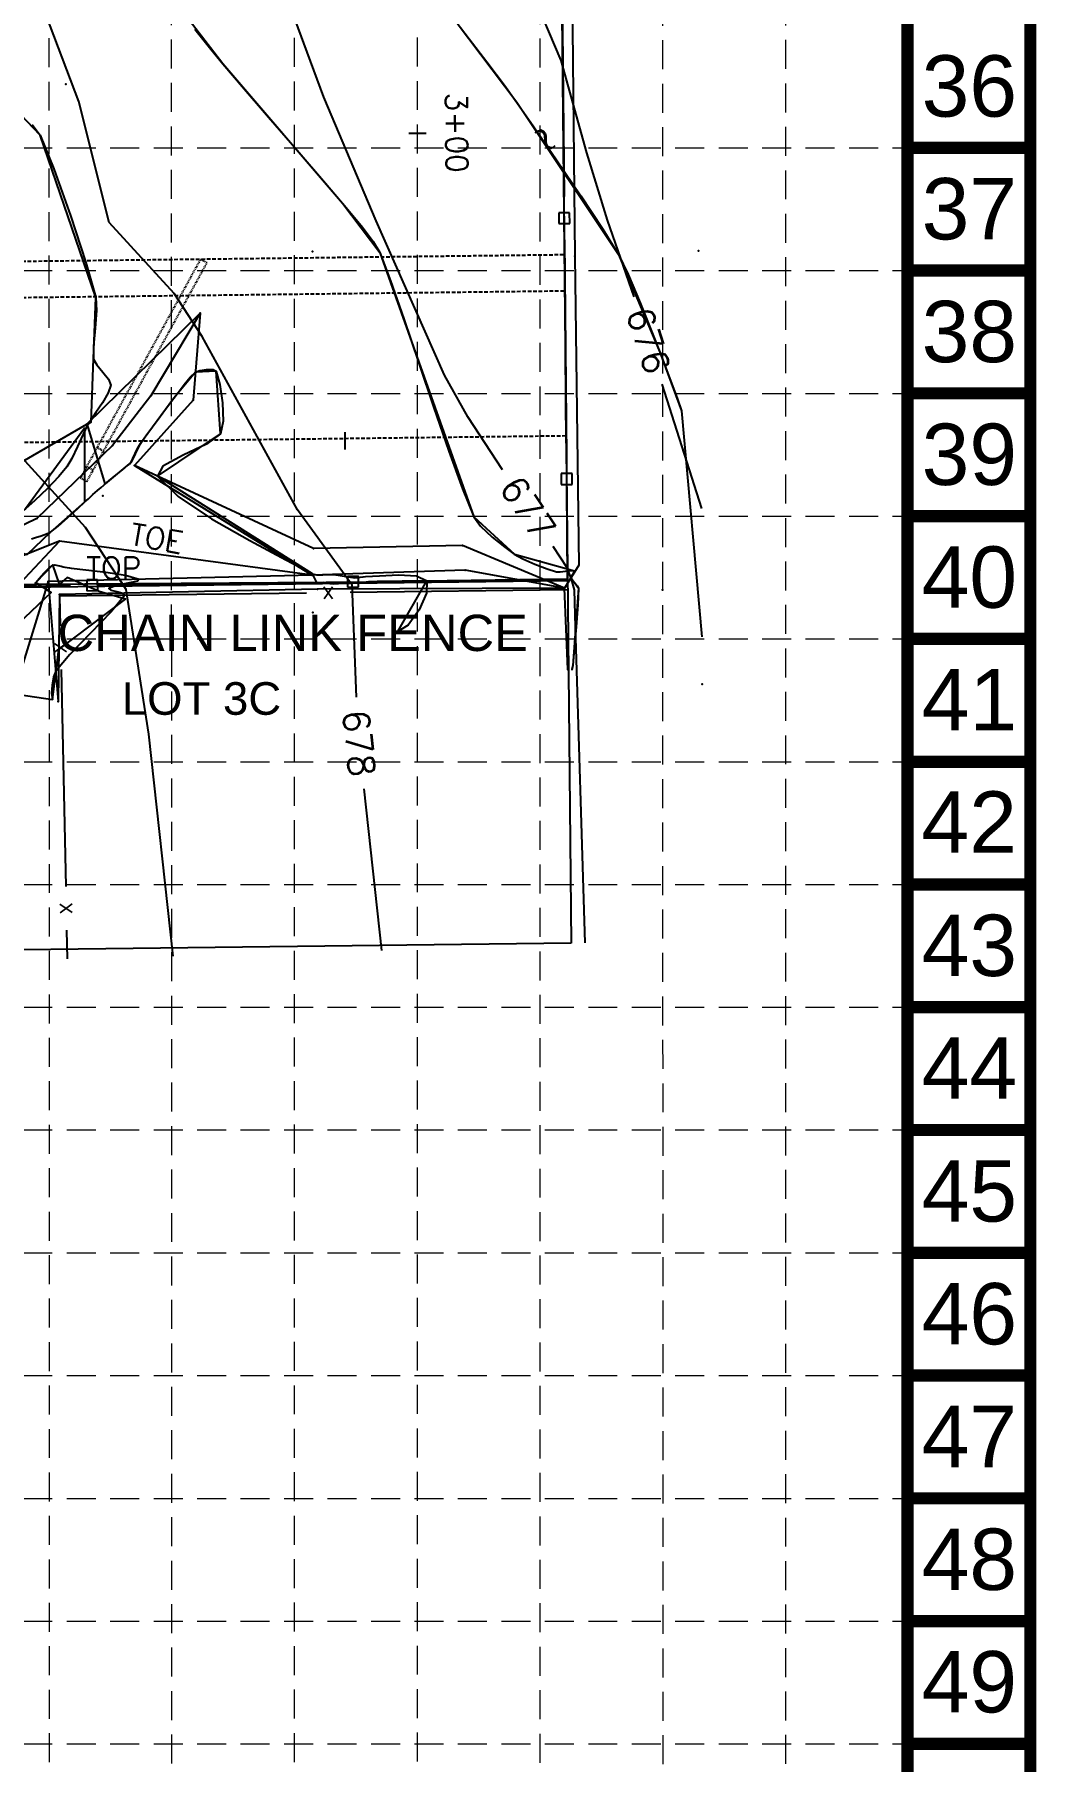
# Model space of a CAD drawing. Header units: inches. Extents: x 8056544 to 8057224, y 14638228 to 14639314.
# Drawn here: x 8057085.2 to 8057223.5, y 14638463.5 to 14638701.9 of the extents above; entities that cross this region are included whole.
import ezdxf
from ezdxf.enums import TextEntityAlignment as Align

# ---------------------------------------------------------------- set-up
doc = ezdxf.new("R2010")
doc.units = ezdxf.units.IN
doc.header["$MEASUREMENT"] = 0
for name, pattern in [('DASHED', [0.75, 0.5, -0.25]), ('DASHED2', [0.375, 0.25, -0.125]), ('HIDDEN', [0.375, 0.25, -0.125]), ('HIDDEN2', [0.1875, 0.125, -0.0625])]:
    doc.linetypes.add(name, pattern=pattern)
for name, color, linetype in [('7MG TANK-TXT-STA-LAB', 7, 'Continuous'), ('BASE', 7, 'Continuous'), ('BOUNDARY', 4, 'PL2'), ('C-DRAIN_', 7, 'DASHED2'), ('EC', 35, 'Continuous'), ('EX-FENCE', 2, 'FENCELINE1'), ('EX-TEXT', 2, 'Continuous'), ('FN-NEW-FENCE', 7, 'FENCELINE1'), ('GRID', 254, 'HIDDEN'), ('LOT-BLK', 6, 'Continuous'), ('PCM', 7, 'DASHED'), ('POINT', 7, 'Continuous')]:
    doc.layers.add(name, color=color, linetype=linetype)
doc.styles.add('20-120', font='ROMANS.shx', dxfattribs={"height": 2.4})
doc.styles.add('30-120', font='ROMANS.shx', dxfattribs={"height": 3.6})
doc.styles.add('ROMANF', font='ROMANF.SHX')
doc.styles.add('ROMANS', font='romans.shx', dxfattribs={"height": 3})
doc.styles.add('S6', font='SIMPLEX', dxfattribs={"height": 8.333333})
doc.styles.get("Standard").update_dxf_attribs({"font": 'ARIAL.TTF'})
doc.linetypes.add('BARBWIRE_1', pattern='A,1,-0.1,["X",Standard,S=0.075,R=0,X=-0.025,Y=-0.0375],-0.1', length=1.2)
doc.linetypes.add('FENCELINE1', pattern='A,0.25,-0.1,[133,ltypeshp.shx,S=0.1,R=0,X=-0.1,Y=0],-0.1,1', length=1.45)
doc.linetypes.add('PL2', pattern='A,0.625,-0.058095,["l",ROMANF,S=0.14,R=0,X=0,Y=-0.055],-0.161905,0.625,-0.125,0.125,-0.125,0.125,-0.125', length=2.095)

# ---------------------------------------------------------------- blocks, each defined once
blk = doc.blocks.new('lbl_tic')
blk.add_line((0, -0.04165), (0, 0.04165))
blk = doc.blocks.new('sta_tic')
blk.add_line((0, -0.04165), (0, 0.04165))

msp = doc.modelspace()

# ---------------------------------------------------------------- linework, layer by layer
for p, q in [((8057159.07, 14638677.3), (8057157.57, 14638677.29)), ((8057157.57, 14638677.29), (8057157.58, 14638675.79)), ((8057159.08, 14638675.8), (8057159.07, 14638677.3)), ((8057157.58, 14638675.79), (8057159.08, 14638675.8)), ((8057159.4, 14638641.3), (8057157.9, 14638641.29)), ((8057157.9, 14638641.29), (8057157.91, 14638639.79)), ((8057159.41, 14638639.8), (8057159.4, 14638641.3)), ((8057157.91, 14638639.79), (8057159.41, 14638639.8)), ((8057093.9, 14638626.63), (8057092.4, 14638626.61)), ((8057092.4, 14638626.61), (8057092.42, 14638625.11)), ((8057093.92, 14638625.13), (8057093.9, 14638626.63)), ((8057129.9, 14638627.11), (8057128.4, 14638627.09)), ((8057128.4, 14638627.09), (8057128.42, 14638625.59)), ((8057129.92, 14638625.61), (8057129.9, 14638627.11)), ((8057092.42, 14638625.11), (8057093.92, 14638625.13)), ((8057128.42, 14638625.59), (8057129.92, 14638625.61))]:
    msp.add_line(p, q)
at = {"linetype": 'Continuous'}
for points in [[(8057154.33, 14638688.31), (8057154.59, 14638688.52), (8057155.1, 14638688.72), (8057155.45, 14638688.57), (8057155.67, 14638688.3), (8057155.76, 14638687.93), (8057155.8, 14638687.07), (8057155.88, 14638686.7), (8057156.1, 14638686.44), (8057156.45, 14638686.28), (8057156.83, 14638686.37)], [(8057154.59, 14638688.52), (8057154.97, 14638688.61), (8057155.32, 14638688.46), (8057155.54, 14638688.19), (8057155.62, 14638687.82), (8057155.67, 14638686.96), (8057155.75, 14638686.59), (8057155.97, 14638686.33), (8057156.32, 14638686.17), (8057156.83, 14638686.37), (8057157.09, 14638686.59)]]:
    msp.add_lwpolyline(points, dxfattribs=at)
at = {"layer": 'BASE', "const_width": 1.69}
for points in [[(8057222.67, 14638228.63), (8057222.67, 14639313.37), (8056544.7, 14639313.37), (8056544.7, 14638228.63)], [(8057205.72, 14638245.58), (8057205.72, 14639296.42), (8056561.65, 14639296.42), (8056561.65, 14638245.58)]]:
    msp.add_lwpolyline(points, close=True, dxfattribs=at)
for points in [[(8057222.67, 14638686.26), (8057205.72, 14638686.26)], [(8057222.67, 14638669.31), (8057205.72, 14638669.31)], [(8057222.67, 14638652.36), (8057205.72, 14638652.36)], [(8057222.67, 14638635.41), (8057205.72, 14638635.41)], [(8057222.67, 14638618.46), (8057205.72, 14638618.46)], [(8057222.67, 14638601.51), (8057205.72, 14638601.51)], [(8057222.67, 14638584.56), (8057205.72, 14638584.56)], [(8057222.67, 14638567.62), (8057205.72, 14638567.62)], [(8057222.67, 14638550.67), (8057205.72, 14638550.67)], [(8057222.67, 14638533.72), (8057205.72, 14638533.72)], [(8057222.67, 14638516.77), (8057205.72, 14638516.77)], [(8057222.67, 14638499.82), (8057205.72, 14638499.82)], [(8057222.67, 14638482.87), (8057205.72, 14638482.87)], [(8057222.67, 14638465.92), (8057205.72, 14638465.92)]]:
    msp.add_lwpolyline(points, dxfattribs=at)
at = {"layer": 'BOUNDARY', "color": 7, "linetype": 'Continuous'}
for p, q in [((8057154.3, 14639073.08), (8057159.29, 14638576.48)), ((8057154.3, 14639073.08), (8057159.29, 14638576.48)), ((8057158.79, 14638626.48), (8056978.8, 14638624.26)), ((8057158.79, 14638626.48), (8056978.8, 14638624.26)), ((8057159.29, 14638576.48), (8056979.3, 14638574.3)), ((8057159.29, 14638576.48), (8056979.3, 14638574.3))]:
    msp.add_line(p, q, dxfattribs=at)
at = {"layer": 'C-DRAIN_', "ltscale": 50}
msp.add_lwpolyline([(8056943.8, 14638623.87), (8057158.78, 14638626.74), (8057157.34, 14638784.73)], dxfattribs=at)
at = {"layer": 'EC'}
for points in [[(8056965.94, 14638861.6), (8056984.44, 14638827.65), (8056999.29, 14638797.3), (8057026.16, 14638757.28), (8057042.31, 14638725.33), (8057060.77, 14638693.4), (8057076.04, 14638668.22), (8057079.23, 14638640.48), (8057092.41, 14638648.12), (8057108.05, 14638663.43), (8057107.1, 14638651.44), (8057099.01, 14638642.4), (8057123.54, 14638627.28), (8057088.63, 14638631.97), (8057077.4, 14638627.5)], [(8057108.05, 14638663.43), (8057101.24, 14638652.02), (8057095.95, 14638645.15), (8057085.53, 14638635.07), (8057074.27, 14638629.66), (8057060.86, 14638624.61), (8057043.34, 14638621.57), (8057021.77, 14638615.4), (8057000.91, 14638609.22), (8056988.7, 14638605.31), (8056981.44, 14638601.89), (8056979.47, 14638593.29)], [(8057158.36, 14638625.49), (8057144.28, 14638631.34), (8057123.69, 14638630.95), (8057099.01, 14638642.4)], [(8057088.63, 14638631.97), (8057083.12, 14638626.08), (8057078, 14638611.71)], [(8057158.36, 14638625.49), (8057144.66, 14638627.96), (8057123.54, 14638627.28), (8057087.07, 14638626.4), (8057082.56, 14638611.73)], [(8057087.07, 14638626.4), (8057088.47, 14638609.83)]]:
    msp.add_lwpolyline(points, dxfattribs=at)
at = {"layer": 'EC', "flags": 128}
for points, elevation in [([(8057167.98, 14638665.7), (8057164.3, 14638676.27), (8057161.42, 14638685.57), (8057157.92, 14638698.33), (8057149.52, 14638718.07), (8057146.46, 14638726.37), (8057118.59, 14638763.29)], 676), ([(8057149.81, 14638641.81), (8057145, 14638649.11), (8057141.77, 14638654.86), (8057132.38, 14638676.19), (8057125.12, 14638693.26), (8057113, 14638726.12), (8057107.93, 14638732.84), (8057091.38, 14638754.05)], 677), ([(8057129.66, 14638610.41), (8057129.04, 14638625.89), (8057121.5, 14638636.29), (8057108.33, 14638660.21), (8057104.46, 14638666.16), (8057095.52, 14638675.96), (8057091.3, 14638692.67), (8057078.74, 14638725.75), (8057070, 14638736.95), (8057065.8, 14638745.51)], 678), ([(8057104.35, 14638574.67), (8057100.97, 14638605.33), (8057097.83, 14638625.28), (8057092.23, 14638633.86), (8057065.78, 14638662.89), (8057069.1, 14638625.22), (8057057.72, 14638620.06), (8057052.21, 14638625.59), (8057051.82, 14638632.35), (8057053.84, 14638675.57), (8057051.99, 14638681.74), (8057039.66, 14638725.37), (8057033.42, 14638735.02)], 679), ([(8057177.31, 14638636.45), (8057171.86, 14638653.62)], 676), ([(8057161.2, 14638576.53), (8057159.9, 14638620.15), (8057159.73, 14638625.23), (8057159.31, 14638626.69), (8057158.74, 14638628.26), (8057156.79, 14638631.22)], 677), ([(8057133.15, 14638575.44), (8057130.68, 14638597.76)], 678)]:
    msp.add_lwpolyline(points, dxfattribs=dict(at, elevation=elevation))
at = {"layer": 'EC', "linetype": 'Continuous'}
for points in [[(8057135.37, 14638619.47), (8057139.35, 14638626.48), (8057132.48, 14638626.4), (8057126.41, 14638626), (8057124.16, 14638626.23), (8057123.55, 14638627.44), (8057102.19, 14638640.93), (8057110.89, 14638646.76), (8057110.28, 14638655.41), (8057107.41, 14638655.28), (8057104.43, 14638651.71), (8057099.67, 14638645.24), (8057098.52, 14638642.85), (8057094.95, 14638639.89), (8057092.53, 14638648.02), (8057093, 14638648.38), (8057093.32, 14638657.11), (8057093.68, 14638665.58), (8057085.97, 14638688), (8057079.78, 14638694.49), (8057061.26, 14638713.26)], [(8057103.74, 14638707.59), (8057111.19, 14638697.89), (8057127.72, 14638678.6), (8057132.86, 14638671.79), (8057145.83, 14638635.32), (8057151.46, 14638630.14), (8057159.74, 14638627.86), (8057159.25, 14638626.92), (8057160.28, 14638625.45), (8057159.5, 14638614.79), (8057159.36, 14638614.16)], [(8057143.41, 14638703.67), (8057151.79, 14638692.55), (8057165.81, 14638671.55), (8057171.53, 14638658.06), (8057174.5, 14638649.94), (8057177.32, 14638618.73)], [(8057083.03, 14638610.81), (8057087.66, 14638610.09), (8057088.56, 14638617.02), (8057097.77, 14638623.93), (8057094.12, 14638625), (8057089.69, 14638626.96), (8057088.64, 14638626.02), (8057087.71, 14638628.67), (8057085.39, 14638626.27), (8057087.5, 14638624.89), (8057082.9, 14638620.52)]]:
    msp.add_lwpolyline(points, dxfattribs=at)
msp.add_lwpolyline([(8057092.16, 14638647.62), (8057083.97, 14638636.41), (8057081.61, 14638634.74), (8057081.18, 14638631.02), (8057084.2, 14638630.1), (8057087.4, 14638633.19), (8057092.16, 14638637.37)], close=True, dxfattribs=at)
at = {"layer": 'EC'}
for points in [[(8057143.4, 14638703.66, 676), (8057145.21, 14638701.31, 676), (8057147.65, 14638698.12, 676), (8057150.06, 14638694.91, 676), (8057151.8, 14638692.52, 676), (8057151.8, 14638692.52, 676), (8057154.13, 14638689.17, 676), (8057157.26, 14638684.61, 676), (8057160.63, 14638679.63, 676), (8057163.67, 14638675.01, 676), (8057165.81, 14638671.55, 676), (8057165.81, 14638671.55, 676), (8057167.16, 14638668.75, 676), (8057168.8, 14638664.87, 676), (8057170.37, 14638660.95, 676), (8057171.52, 14638658.05, 676), (8057171.52, 14638658.05, 676), (8057172.18, 14638656.34, 676), (8057173.05, 14638654.01, 676), (8057173.9, 14638651.68, 676), (8057174.5, 14638649.95, 676)], [(8057107.34, 14638702.64, 677), (8057109.55, 14638699.88, 677), (8057111.2, 14638697.86, 677), (8057111.2, 14638697.86, 677), (8057113.85, 14638694.73, 677), (8057117.48, 14638690.51, 677), (8057121.44, 14638685.94, 677), (8057125.07, 14638681.72, 677), (8057127.72, 14638678.6, 677), (8057127.72, 14638678.6, 677), (8057128.89, 14638677.2, 677), (8057130.45, 14638675.29, 677), (8057131.93, 14638673.33, 677), (8057132.85, 14638671.79, 677), (8057132.85, 14638671.79, 677), (8057134.34, 14638667.89, 677), (8057136.18, 14638662.67, 677), (8057138.22, 14638656.65, 677), (8057140.33, 14638650.38, 677), (8057142.39, 14638644.37, 677), (8057144.27, 14638639.17, 677), (8057145.82, 14638635.3, 677), (8057145.82, 14638635.3, 677), (8057146.78, 14638634.03, 677), (8057148.38, 14638632.52, 677), (8057150.1, 14638631.11, 677), (8057151.42, 14638630.14, 677), (8057151.42, 14638630.14, 677), (8057152.6, 14638629.52, 677), (8057154.27, 14638628.8, 677), (8057155.97, 14638628.15, 677), (8057157.25, 14638627.74, 677), (8057157.25, 14638627.74, 677), (8057157.78, 14638627.73, 677), (8057158.5, 14638627.82, 677), (8057159.22, 14638627.9, 677), (8057159.73, 14638627.86, 677), (8057159.73, 14638627.86, 677), (8057159.73, 14638627.71, 677), (8057159.54, 14638627.44, 677), (8057159.33, 14638627.14, 677), (8057159.24, 14638626.91, 677), (8057159.24, 14638626.91, 677), (8057159.44, 14638626.59, 677), (8057159.78, 14638626.19, 677), (8057160.12, 14638625.78, 677), (8057160.27, 14638625.45, 677), (8057160.27, 14638625.45, 677), (8057160.19, 14638623.18, 677), (8057159.96, 14638620.12, 677), (8057159.69, 14638617.05, 677), (8057159.49, 14638614.79, 677), (8057159.49, 14638614.79, 677), (8057159.47, 14638614.65, 677), (8057159.43, 14638614.47, 677), (8057159.39, 14638614.29, 677), (8057159.35, 14638614.16, 677)], [(8057084.85, 14638689.5, 678), (8057085.96, 14638687.99, 678), (8057085.96, 14638687.99, 678), (8057087.87, 14638683.34, 678), (8057090.17, 14638676.92, 678), (8057092.29, 14638670.43, 678), (8057093.67, 14638665.58, 678), (8057093.67, 14638665.58, 678), (8057093.74, 14638663.8, 678), (8057093.55, 14638661.35, 678), (8057093.33, 14638658.89, 678), (8057093.35, 14638657.1, 678), (8057093.35, 14638657.1, 678), (8057093.79, 14638656.3, 678), (8057094.61, 14638655.31, 678), (8057095.4, 14638654.32, 678), (8057095.74, 14638653.51, 678), (8057095.74, 14638653.51, 678), (8057095.37, 14638652.43, 678), (8057094.58, 14638651.06, 678), (8057093.68, 14638649.71, 678), (8057093.03, 14638648.72, 678), (8057093.03, 14638648.72, 678), (8057092.93, 14638648.57, 678), (8057092.79, 14638648.36, 678), (8057092.64, 14638648.17, 678), (8057092.53, 14638648.02, 678), (8057092.53, 14638648.02, 678), (8057092.51, 14638648, 678), (8057092.49, 14638647.98, 678), (8057092.47, 14638647.96, 678), (8057092.45, 14638647.94, 678), (8057092.45, 14638647.94, 678), (8057091.89, 14638646.71, 678), (8057091.13, 14638645.03, 678), (8057090.34, 14638643.38, 678), (8057089.67, 14638642.21, 678), (8057089.67, 14638642.21, 678), (8057088.55, 14638640.9, 678), (8057086.94, 14638639.2, 678), (8057085.26, 14638637.55, 678), (8057083.97, 14638636.41, 678)], [(8057084.78, 14638632.28, 678), (8057085.34, 14638632.46, 678), (8057086.11, 14638632.69, 678), (8057086.87, 14638632.95, 678), (8057087.4, 14638633.19, 678), (8057087.4, 14638633.19, 678), (8057088.45, 14638634.03, 678), (8057089.81, 14638635.24, 678), (8057091.16, 14638636.47, 678), (8057092.16, 14638637.37, 678), (8057092.16, 14638637.37, 678), (8057092.63, 14638637.8, 678), (8057093.26, 14638638.38, 678), (8057093.9, 14638638.95, 678), (8057094.38, 14638639.38, 678), (8057094.38, 14638639.38, 678), (8057095.17, 14638640.04, 678), (8057096.24, 14638640.93, 678), (8057097.32, 14638641.82, 678), (8057098.11, 14638642.48, 678), (8057098.11, 14638642.48, 678), (8057098.2, 14638642.55, 678), (8057098.33, 14638642.65, 678), (8057098.44, 14638642.76, 678), (8057098.52, 14638642.85, 678), (8057098.52, 14638642.85, 678), (8057098.77, 14638643.35, 678), (8057099.08, 14638644.05, 678), (8057099.4, 14638644.74, 678), (8057099.67, 14638645.23, 678), (8057099.67, 14638645.23, 678), (8057100.65, 14638646.63, 678), (8057102.02, 14638648.49, 678), (8057103.4, 14638650.35, 678), (8057104.43, 14638651.71, 678), (8057104.43, 14638651.71, 678), (8057105.03, 14638652.5, 678), (8057105.84, 14638653.58, 678), (8057106.69, 14638654.61, 678), (8057107.41, 14638655.27, 678), (8057107.41, 14638655.27, 678), (8057108.03, 14638655.5, 678), (8057108.94, 14638655.65, 678), (8057109.8, 14638655.64, 678), (8057110.27, 14638655.4, 678), (8057110.27, 14638655.4, 678), (8057110.76, 14638653.59, 678), (8057111.14, 14638651.05, 678), (8057111.23, 14638648.53, 678), (8057110.88, 14638646.77, 678), (8057110.88, 14638646.77, 678), (8057108.93, 14638645.34, 678), (8057105.72, 14638643.82, 678), (8057102.91, 14638642.33, 678), (8057102.18, 14638640.93, 678), (8057102.18, 14638640.93, 678), (8057105.04, 14638638.14, 678), (8057109.63, 14638635.06, 678), (8057114.92, 14638632.03, 678), (8057119.9, 14638629.38, 678), (8057123.55, 14638627.44, 678), (8057123.55, 14638627.44, 678), (8057124.14, 14638627.31, 678), (8057124.99, 14638627.32, 678), (8057125.85, 14638627.37, 678), (8057126.48, 14638627.37, 678), (8057126.48, 14638627.37, 678), (8057127.11, 14638627.28, 678), (8057127.95, 14638627.13, 678), (8057128.8, 14638626.98, 678), (8057129.43, 14638626.9, 678), (8057129.43, 14638626.9, 678), (8057129.74, 14638626.92, 678), (8057130.15, 14638626.98, 678), (8057130.57, 14638627.05, 678), (8057130.88, 14638627.07, 678), (8057130.88, 14638627.07, 678), (8057132.8, 14638627.15, 678), (8057135.44, 14638627.29, 678), (8057137.91, 14638627.18, 678), (8057139.36, 14638626.48, 678), (8057139.36, 14638626.48, 678), (8057139.31, 14638624.8, 678), (8057138.28, 14638622.46, 678), (8057136.79, 14638620.37, 678), (8057135.37, 14638619.47, 678)], [(8057085.14, 14638625.71, 679), (8057085.22, 14638625.92, 679), (8057085.31, 14638626.12, 679), (8057085.39, 14638626.27, 679), (8057085.39, 14638626.27, 679), (8057085.85, 14638626.81, 679), (8057086.49, 14638627.53, 679), (8057087.16, 14638628.22, 679), (8057087.71, 14638628.66, 679), (8057087.71, 14638628.66, 679), (8057088, 14638628.7, 679), (8057088.42, 14638628.62, 679), (8057088.85, 14638628.5, 679), (8057089.17, 14638628.42, 679), (8057089.17, 14638628.42, 679), (8057089.4, 14638628.39, 679), (8057089.71, 14638628.34, 679), (8057090.02, 14638628.28, 679), (8057090.25, 14638628.25, 679), (8057090.25, 14638628.25, 679), (8057092.28, 14638628, 679), (8057095.04, 14638627.7, 679), (8057097.75, 14638627.28, 679), (8057099.65, 14638626.7, 679), (8057099.65, 14638626.7, 679), (8057099.41, 14638626.42, 679), (8057098.07, 14638626.15, 679), (8057096.48, 14638625.83, 679), (8057095.47, 14638625.42, 679), (8057095.47, 14638625.42, 679), (8057095.72, 14638625.18, 679), (8057096.55, 14638624.99, 679), (8057097.39, 14638624.78, 679), (8057097.67, 14638624.52, 679), (8057097.67, 14638624.52, 679), (8057095.76, 14638622.2, 679), (8057092.93, 14638619.24, 679), (8057090.08, 14638616.29, 679), (8057088.12, 14638614, 679), (8057088.12, 14638614, 679), (8057087.82, 14638613.22, 679), (8057087.62, 14638612.08, 679), (8057087.55, 14638610.92, 679), (8057087.66, 14638610.09, 679)]]:
    msp.add_polyline3d(points, dxfattribs=at)
at = {"layer": 'EX-FENCE', "color": 7, "linetype": 'BARBWIRE_1'}
for p, q in [((8057159.3, 14638720.88), (8057159.8, 14638671.28)), ((8057159.8, 14638671.28), (8057160.33, 14638628.65)), ((8057160.33, 14638628.65), (8057158.36, 14638625.49))]:
    msp.add_line(p, q, dxfattribs=at)
at = {"layer": 'EX-FENCE', "color": 7, "linetype": 'Continuous'}
for p, q in [((8057158.02, 14638709.54), (8057158.3, 14638679.54)), ((8057158.35, 14638673.54), (8057158.63, 14638643.54)), ((8057158.68, 14638637.54), (8057158.78, 14638626.74)), ((8057132.16, 14638626.39), (8057158.78, 14638626.74)), ((8057060.16, 14638625.43), (8057090.16, 14638625.83)), ((8057122.75, 14638624.8), (8057088.64, 14638624.37)), ((8057088.64, 14638624.37), (8057088.73, 14638620.26)), ((8057096.16, 14638625.91), (8057126.16, 14638626.31)), ((8057158.75, 14638625.24), (8057128.75, 14638624.87)), ((8057088.86, 14638614.26), (8057089.5, 14638584.27)), ((8057089.63, 14638578.27), (8057089.71, 14638574.29))]:
    msp.add_line(p, q, dxfattribs=at)
at = {"layer": 'EX-FENCE', "color": 7, "ltscale": 0.6}
for p, q in [((8057088.65, 14638624.58), (8057088.47, 14638609.83)), ((8057124.24, 14638625.35), (8057088.65, 14638624.58)), ((8057158.36, 14638625.49), (8057124.24, 14638625.35)), ((8057158.81, 14638614.22), (8057158.36, 14638625.49))]:
    msp.add_line(p, q, dxfattribs=at)
at = {"layer": 'FN-NEW-FENCE', "ltscale": 0.5}
msp.add_lwpolyline([(8057114.9, 14639072.6), (8057154.3, 14639073.08), (8057158.79, 14638626.48), (8056878.79, 14638624.54), (8056878.92, 14638614.21)], dxfattribs=at)
at = {"layer": 'GRID', "color": 252, "linetype": 'HIDDEN', "lineweight": 0, "ltscale": 16}
for p, q in [((8057087.28, 14638313.39), (8057087.15, 14639296.8)), ((8057104.14, 14638313.21), (8057104.1, 14639296.8)), ((8057121.1, 14638313.42), (8057121.05, 14639296.8)), ((8057138.08, 14638313.48), (8057138, 14639296.8)), ((8057155, 14638313.33), (8057154.95, 14639296.8)), ((8057171.98, 14638313.11), (8057171.89, 14639296.8)), ((8057188.94, 14638313.15), (8057188.84, 14639296.8)), ((8056561.65, 14638686.26), (8057205.72, 14638686.26)), ((8056561.65, 14638669.31), (8057205.72, 14638669.31)), ((8056561.65, 14638652.36), (8057205.72, 14638652.36)), ((8056561.65, 14638635.41), (8057205.72, 14638635.41)), ((8056561.65, 14638618.46), (8057205.72, 14638618.46)), ((8056561.65, 14638601.51), (8057205.72, 14638601.51)), ((8056561.65, 14638584.56), (8057205.72, 14638584.56)), ((8056561.65, 14638567.62), (8057205.72, 14638567.62)), ((8056561.65, 14638550.67), (8057205.72, 14638550.67)), ((8056561.65, 14638533.72), (8057205.72, 14638533.72)), ((8056561.65, 14638516.77), (8057205.72, 14638516.77)), ((8056561.65, 14638499.82), (8057205.72, 14638499.82)), ((8056561.65, 14638482.87), (8057205.72, 14638482.87)), ((8056561.65, 14638465.92), (8057205.72, 14638465.92))]:
    msp.add_line(p, q, dxfattribs=at)
at = {"layer": 'PCM'}
for p, q in [((8057158.23, 14638671.48), (8056946.62, 14638668.87)), ((8057158.29, 14638666.48), (8057020.29, 14638664.78)), ((8057158.54, 14638646.48), (8057020.54, 14638644.78))]:
    msp.add_line(p, q, dxfattribs=at)
at = {"layer": 'PCM', "linetype": 'HIDDEN2'}
for p, q in [((8057091.54, 14638640.66), (8057108.12, 14638670.86)), ((8057092.41, 14638640.17), (8057109, 14638670.38)), ((8057109, 14638670.38), (8057108.12, 14638670.86)), ((8057094.72, 14638644.38), (8057093.85, 14638644.86)), ((8057093.28, 14638641.75), (8057092.4, 14638642.23)), ((8057092.41, 14638640.17), (8057091.54, 14638640.66))]:
    msp.add_line(p, q, dxfattribs=at)
at = {"layer": 'POINT'}
for p in [(8057089.5, 14638695.04, 677.84), (8057123.57, 14638671.96, 677.26), (8057176.86, 14638672.06, 675.57), (8057159.8, 14638671.28, 676.23), (8057108.05, 14638663.43, 677.63), (8057101.24, 14638652.02, 677.79), (8057107.1, 14638651.44, 678.18), (8057092.42, 14638648.12, 678.01), (8057095.95, 14638645.15, 677.55), (8057099.01, 14638642.4, 678.09), (8057094.63, 14638638.23, 678.14), (8057094.63, 14638638.23, 678.14), (8057085.53, 14638635.07, 677.62), (8057088.63, 14638631.97, 678.25), (8057144.28, 14638631.34, 677.09), (8057123.69, 14638630.95, 677.4), (8057123.54, 14638627.28, 678.03), (8057144.66, 14638627.96, 677.84), (8057158.79, 14638626.6, 677.17), (8057160.33, 14638628.65, 676.89), (8057087.08, 14638626.4, 679.51), (8057088.65, 14638624.58, 679.18), (8057124.24, 14638625.35, 678.11), (8057158.36, 14638625.49, 677.09), (8057171.87, 14638625.23, 676.48), (8057123.61, 14638622.1, 678.49), (8057158.81, 14638614.22, 677.03), (8057177.37, 14638612.22, 676.05), (8057088.47, 14638609.83, 678.83)]:
    msp.add_point(p, dxfattribs=at)

# ---------------------------------------------------------------- block references
at = {"layer": '7MG TANK-TXT-STA-LAB', "ltscale": 50, "yscale": 28.81152461003512, "zscale": 28.81152460984394}
for name, p, xscale, rotation in [('lbl_tic', (8057138.07, 14638688.28), 28.81152461025259, 270.6885082263253), ('sta_tic', (8057128.09, 14638645.8), 28.81152460968497, 0.5757603069167306)]:
    msp.add_blockref(name, p, dxfattribs=dict(at, xscale=xscale, rotation=rotation))

# ---------------------------------------------------------------- texts
at = {"style": 'S6'}
for rotation, p in [(0.7106, (8057125.76, 14638623.99)), (271.2292, (8057087.95, 14638617.24)), (271.2292, (8057088.72, 14638581.25))]:
    msp.add_text('x', height=2.5, rotation=rotation, dxfattribs=at).set_placement(p, align=Align.CENTER)
at = {"layer": '7MG TANK-TXT-STA-LAB', "ltscale": 50, "style": '20-120'}
msp.add_text('3+00', height=3, rotation=270.6885, dxfattribs=at).set_placement((8057141.07, 14638688.31), align=Align.BOTTOM_CENTER)
at = {"layer": 'BASE'}
for s, p in [('36', (8057214.25, 14638694.8)), ('37', (8057214.25, 14638677.85)), ('38', (8057214.25, 14638660.9)), ('39', (8057214.25, 14638643.95)), ('40', (8057214.25, 14638627)), ('41', (8057214.25, 14638610.06)), ('42', (8057214.23, 14638593.18)), ('43', (8057214.25, 14638576.16)), ('44', (8057214.25, 14638559.21)), ('45', (8057214.25, 14638542.26)), ('46', (8057214.25, 14638525.31)), ('47', (8057214.25, 14638508.36)), ('48', (8057214.25, 14638491.41)), ('49', (8057214.25, 14638474.5))]:
    msp.add_text(s, height=8.475, dxfattribs=at).set_placement(p, align=Align.MIDDLE_CENTER)
at = {"layer": 'EC', "style": 'ROMANS'}
msp.add_text('TOE', height=3, rotation=350.1373, dxfattribs=at).set_placement((8057098.2, 14638631.48))
msp.add_text('TOP', height=3, dxfattribs=at).set_placement((8057092.34, 14638626.77))
at = {"layer": 'EC', "ltscale": 50, "char_height": 3.6, "attachment_point": 5, "style": '30-120'}
for s, insert, rotation in [('{676}', (8057169.94, 14638659.67, 676), 287.6045), ('{677}', (8057153.3, 14638636.51, 677), 303.3889), ('{678}', (8057129.99, 14638604.06, 678), 276.295)]:
    msp.add_mtext(s, dxfattribs=dict(at, insert=insert, rotation=rotation))
at = {"layer": 'EX-TEXT', "color": 7}
msp.add_text('CHAIN LINK FENCE', height=5.01, dxfattribs=at).set_placement((8057088.38, 14638616.79))
at = {"layer": 'LOT-BLK', "color": 7}
msp.add_text('LOT 3C', height=4.5, dxfattribs=at).set_placement((8057097.24, 14638607.99))
msp.add_text('LOT 3C', height=4.5, dxfattribs=at).set_placement((8057097.24, 14638607.99))

doc.saveas('drawing.dxf')
